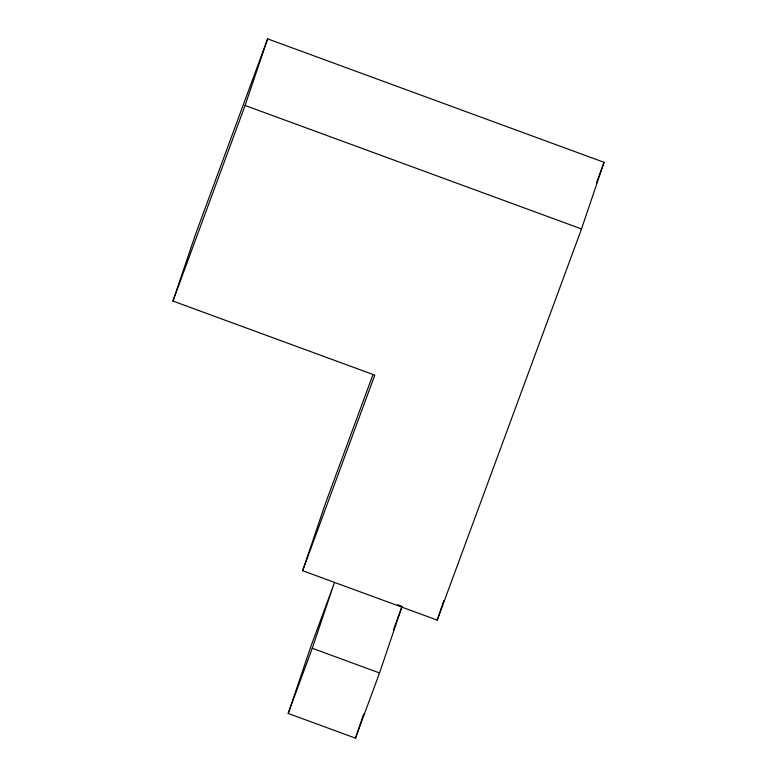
<?xml version="1.0" encoding="UTF-8"?>
<svg xmlns="http://www.w3.org/2000/svg" width="777" height="777" viewBox="0 0 777 777"><rect width="100%" height="100%" fill="white"/><g stroke="black" fill="none" stroke-linecap="round" stroke-linejoin="round"><path stroke-width="1.17" d="M302.651 570.716L374.796 375.136L172.941 301.049L195.483 234.431L267.628 38.85L604.059 162.325L581.517 228.943L437.228 620.114L302.651 570.716L325.204 504.098L373.018 374.475M172.941 301.049L245.085 105.468L267.628 38.85M288.199 713.451L310.751 646.833L334.382 582.769L312.247 648.261L288.199 713.451L355.487 738.15L379.535 672.96L402.088 606.342L393.376 629.943M355.487 738.15L363.655 714.034M437.228 620.114L443.832 600.582M596.513 182.799L604.059 162.325M245.085 105.468L581.517 228.943M397.601 604.691L400.961 605.924M312.247 648.261L379.535 672.96"/></g></svg>
